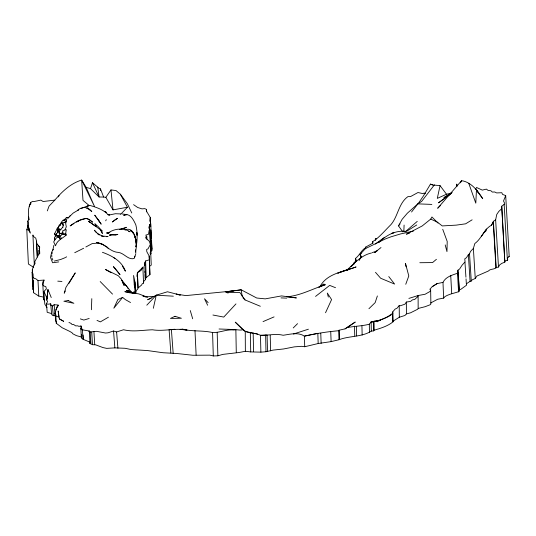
<?xml version="1.0" encoding="UTF-8"?>
<svg xmlns="http://www.w3.org/2000/svg" width="536" height="536" viewBox="0 0 536 536"><rect width="100%" height="100%" fill="white"/><g stroke="black" fill="none" stroke-linecap="round" stroke-linejoin="round"><path stroke-width="0.8" d="M458.535 279.249L459.185 289.976L460.873 289.293L466.555 285.185L466.353 283.832L470.072 281.326L471.265 281.031L472.209 279.839L475.265 278.479L476.926 276.02L488.383 271.022C490.219 268.596 494.373 269.735 496.162 267.591L498.487 267.022L499.693 264.885L501.837 263.357L504.832 262.137L501.736 206.226L504.162 204.384L504.53 203.05L503.525 200.973L505.696 195.586L502.54 194.394L501.83 192.712L496.638 192.927L494.668 191.968L492.323 192.069L490.916 190.762L488.055 190.387L486.407 189.108L482.32 190.119L476.531 187.473L475.579 189.329M62.786 230.996L62.658 233.334L61.781 233.823L61.727 235.009L56.387 237.964L54.786 239.981M91.408 309.728L91.803 298.666M403.829 231.472L404.097 225.08M136.311 244.108L136.285 242.553L136.137 246.748C137.504 239.619 137.524 232.101 135.876 225.04C133.866 220.43 129.92 212.095 123.689 215.331L126.938 214.628L122.235 213.978M150.154 252.556L150.864 251.86L150.71 251.243L152.03 250.553L150.763 223.941L150.06 221.127L150.294 217.549L146.676 211.452L146.368 209.355L144.754 208.618L141.966 208.879L137.678 207.486L133.585 204.651M134.523 287.698L133.551 275.477L134.958 281.976L135.709 293.118L136.432 290.244L137.591 289.319L138.04 288.013L137.397 272.697L143.28 266.807M456.598 186.468L456.793 184.062L456.933 186.555M504.832 262.137L501.736 206.226M146.911 239.311L146.804 236.879L145.705 236.952L146.1 237.482L145.638 237.937L149.33 241.321L150.381 244.389L148.043 248.845L146.63 249.428L146.81 251.685L149.243 256.154L149.39 259.779L145.611 260.978L144.693 262.908L145.437 279.651L143.749 281.313L143.554 283.075L142.161 283.846L141.631 284.998L138.04 288.013M57.942 304.984L54.129 304.723L55.148 315.711L53.299 315.671L51.804 314.679L51.57 313.553L47.188 312.32L46.438 303.664L47.557 301.58L46.8 300.1L47.965 289.534L51.242 297.534M46.8 300.1L47.965 289.534M495.988 268.08L493.267 222.48L493.401 221.281L495.639 219.901L496.731 214.5L498.802 211.439L501.716 208.692M493.267 222.48L491.465 225.22C483.981 229.133 481.663 238.614 474.849 243.512L473.375 248.436L470.474 251.485L469.529 253.809L468.37 254.6L466.521 257.655L464.752 258.888L465.074 261.816L462.025 265.273L459.627 268.978L457.992 270.178L457.603 271.223L458.22 272.275L457.496 273.253C452.096 275.122 445.738 276.804 442.984 282.378L436.987 283.665L432.23 286.666L429.852 289.259L430.643 290.036L430.107 291.416L425.122 294.244L418.107 295.537L417.671 296.716L414.743 299.416L412.465 299.885L410.476 301.446L406.362 302.043L404.915 304.2L400.365 305.755L399.22 305.52L397.022 308.227L395.133 309.084L392.721 311.912L393.002 321.835C387.756 326.183 380.707 328.233 374.188 330.196L373.552 330.9L371.301 331.107C361.874 337.204 349.298 335.73 339.04 339.724L331.121 341.62L318.183 343.522L304.729 346.732L301.574 346.316L294.378 346.859L283.571 348.97L273.186 350.088L265.983 351.737L260.885 352.139L250.721 351.924L245.361 351.281L239.096 352.494L222.802 354.39L217.871 355.81L213.295 355.944L209.831 355.147L192.94 355.268L176.605 353.472L163.105 352.742L147.434 350.551L131.28 349.573L125.102 348.286L114.865 347.877L106.671 348.373L102.946 347.576L95.683 344.849L92.48 344.702L90.001 343.543L89.418 342.651L89.78 342.33M135.648 251.893C136.606 246.225 136.894 240.202 134.308 234.889L136.157 241.16C135.414 237.28 134.422 232.403 130.804 230.192L132.941 232.939C131.95 229.636 127.876 228.135 124.982 230.031M54.927 233.173L57.184 228.537L61.901 222.963L65.962 221.998L65.714 223.847L66.31 226.715L64.99 230.105M136.888 276.388L137.397 272.697L141.089 270.405L142.871 267.337L143.554 283.075M81.794 337.117L76.347 335.616L72.641 333.68L72.012 332.722L69.653 331.362L62.183 327.757L56.253 323.255L55.778 314.438L55.034 313.305L57.071 306.619L58.478 305.125L55.757 309.982M53.868 245.341L52.756 250.258M56.253 323.255L56.494 322.103L55.784 321.339L55.034 313.305M51.945 253.964L52.253 252.469M402.824 231.914L398.503 225.87L402.114 219.338L407.327 213.234L418.348 203.372L423.313 196.122L430.475 184.116L432.599 184.96L440.056 185.63L437.296 198.387L446.501 194.233L451.607 193.06M135.735 254.151L134.174 258.473C128.104 260.302 124.104 252.925 118.201 252.396C109.625 251.873 104.875 243.257 96.44 242.486L101.666 244.115M153.323 308.287L156.251 295.195L167.48 291.765L180.424 295.108M150.06 221.127L150.294 217.549L150.737 226.721M36.689 243.518L39.684 246.982L39.296 253.414L34.753 261.702L35.088 263.545L33.842 265.186L32.294 269.816L32.596 270.834L32.08 272.516L32.823 273.695L32.83 277.125L34.317 278.419L35.791 278.767L38.002 280.509L44.046 280.094L42.82 284.75L43.644 299.423L44.629 300.857M57.446 229.85L57.58 229.395M33.708 267.397L28.395 264.014L26.8 229.763L28.113 225.515L28.261 221.931L27.765 221.093L28.89 219.727L28.656 217.026L28.341 218.38L28.89 219.727L28.421 214.306L28.616 209.067L29.279 206.239L30.746 202.4L32.83 201.322L33.962 201.563L40.823 200.129L43.135 201.523L54.819 200.116C62.136 191.546 70.591 183.433 81.633 180.056L86.175 187.352L94.537 206.528L81.633 180.056L83 200.37L89.398 205.717M62.826 230.909C69.298 227.318 64.28 231.559 66.27 235.036C62.618 238.46 56.923 240.316 55.516 245.79L53.707 241.91L54.779 239.994M103.609 197.047L99.08 197.007L90.53 188.625L92.487 182.722L99.227 188.484L100.5 188.886L103.609 197.047L105.86 197.322L113.022 209.884L127.421 207.238L120.372 194.233L116.037 190.568L110.972 189.932L105.86 197.322M377.371 295.952L375.146 302.639L368.929 308.716M64.601 222.661L66.243 221.227L66.799 219.586C63.107 219.01 60.836 222.072 60.025 225.254L59.248 225.093L58.062 227.874M29.245 206.487L30.746 202.4L30.827 204.055M47.309 210.883L49.064 206.105L54.819 200.116M405.752 284.274L408.8 275.953L405.471 263.437L406.074 266.794M54.907 239.498L54.397 238.125L56.253 234.245M134.623 256.965L134.911 256.201M105.726 220.805L106.262 219.613M55.503 235.981L54.612 233.857L54.913 233.207M325.533 312.756L331.583 299.584L327.295 293.031L328.34 297.051M58.431 196.886L59.047 195.586M65.298 290.968L64.233 293.199L65.955 287.33L75.261 272.878L68.849 283.537M38.974 254.138L38.833 250.841L39.617 249.22L39.041 248.369L39.684 246.982L38.351 245.903M491.465 225.22L493.401 221.281L496.162 267.591M460.491 182.836L461.57 180.679C471.238 182.005 477.918 191.004 482.715 198.715L476.584 190.226M33.52 290.345L32.931 289.051M58.384 237.113L60.045 233.428L59.047 231.318L57.714 231.17L57.707 232.349L56.756 233.502M58.478 236.959L55.483 235.606M359.093 260.556L361.411 256.449L359.964 254.526L365.358 248.657L385.089 239.049L390.978 236.811L400.693 233.904L413.377 231.117M409.538 233.12L406.409 234.192L422.167 225.978L430.736 219.09L431.942 216.98L437.986 223.03M53.339 249.24L51.724 252.027L50.464 257.38L52.602 262.761L58.719 261.91M339.04 339.724L339.02 330.23L345.063 328.87L355.14 322.109L345.063 328.87M408.888 298.405L418.107 295.537L418.16 308.461L417.698 309.218L410.502 312.823L406.409 313.922L404.968 315.463L399.313 317.238L392.828 321.325L393.002 321.835M80.836 328.521L82.745 329.325L82.397 329.841L83.093 339.288L81.372 338.042L80.836 328.521L81.646 327.181L80.99 325.962L78.926 326.364L77.68 325.828L75.703 325.888L73.398 324.36L71.971 324.501L71.368 323.597L68.95 322.397M56.3 234.172L56.736 233.522M44.046 280.094L42.719 282.204L42.82 284.75L43.691 285.936L45.835 286.646L46.384 288.931L43.892 291.517L44.796 304.093L47.001 307.543M319.677 287.195C326.551 273.387 343.228 271.886 356.085 266.948L337.801 273.152L349.686 268.744L347.261 270.358M150.763 223.941L149.45 224.658L149.651 226.199L148.941 226.768L148.887 227.974L149.812 229.421L149.129 230.426L148.472 234.333L145.826 235.096L146.804 236.879M151.614 249.548L151.943 249.073L151.42 240.899M350.738 266.895L353.82 264.161L356.346 260.463L355.569 258.385C359.683 255.283 361.338 249.937 365.934 247.552L365.592 247.136L372.922 243.123L372.674 241.682C379.656 237.167 385.076 230.339 390.952 224.611C398.121 216.289 398.536 203.231 407.93 196.625L410.496 196.605L417.98 192.518L422.944 193.637L424.05 193.087L425.483 193.389M481.609 236.121L486.534 229.013L485.958 230.922L484.323 232.443M504.925 261.092L507.398 260.262L507.813 259.685L507.304 259.176M373.552 330.9L373.411 322.143L374.048 321.292C380.908 320.562 387.608 317.285 392.942 313.071M434.395 184.866L421.671 201.369L417.919 203.861L411.554 211.995M369.451 332.689L369.324 324.213L371.147 321.901L374.048 321.292L377.384 321.727C381.652 318.766 387.186 317.975 391.146 314.853M398.503 225.87L400.084 223.921M122.63 297.373L113.84 308.193L117.86 299.537L122.63 297.373L125.317 299.584L130.523 302.525M430.643 290.036L430.89 303.905L430.321 304.683L425.249 306.659L418.16 308.461M62.625 227.458L62.933 227.09M65.258 222.815L65.962 221.998M461.57 180.679L437.678 208.256L440.612 205.362M120.694 214.306L127.421 207.238M68.012 218.058L73.171 213.08L78.303 210.038L77.66 210.38C81.928 206.032 88.346 206.916 91.81 211.532L86.919 208.001L88.46 208.31L86.979 208.363M69.224 216.738L70.249 215.626M235.967 303.899L223.76 317.078L212.939 315.021M405.652 231.351C395.019 230.225 385.88 235.478 378.718 242.674M375.341 244.041L384.567 237.26M146.79 305.198L156.251 295.195L173.342 296.18M346.383 270.573C353.921 263.759 361.143 255.216 371.475 252.992M149.812 229.421L150.944 253.709L150.248 254.426M63.375 220.738L66.216 217.824L68.836 217.696M356.346 260.463L353.579 263.223L353.82 264.161M293.239 327.945L297.547 323.657M430.683 302.987L437.664 299.249L443.647 298.103L445.041 296.522C449.503 293.855 454.669 293.226 459.339 291.39L458.22 272.275M507.277 258.325L509.2 256.476L505.696 195.586M142.871 267.337L141.638 268.509L143.052 268.268M322.324 285.581L324.012 284.02L318.746 287.162L325.359 284.69C312.542 288.817 300.508 295.631 286.82 296.81M404.988 232.008L417.243 221.401M436.418 259.31L432.559 262.58L419.822 262.72M63.034 232.457L60.575 233.689L57.707 232.349M145.457 279.37L145.236 278.72L146.181 277.775L145.611 260.978M380.982 247.558L374.637 252.617L377.565 250.567L372.239 252.69M436.987 283.665L432.23 286.666M57.727 231.163L58.156 229.589L57.184 228.537M61.901 222.963L62.933 223.532L62.98 226.936L59.047 231.318M315.55 296.421L329.674 285.4L335.516 287.698M149.926 274.68L149.243 256.154L149.926 274.68L146.174 277.581M149.464 266.446L151.246 265.092L150.381 244.389M451.037 193.503L438.542 202.836L449.744 194.555M46.438 303.664L47.925 304.22L50.699 303.832L50.974 305.493L52.407 305.976L54.129 304.723M361.244 253.608L359.964 254.526L361.05 257.34M90.912 343.643L90.189 331.958L89.318 331.02L88.795 331.382L90.189 331.958L96.654 331.328L105.518 333.024L108.011 332.802L113.538 331L116.607 331.972L123.535 329.747C133.109 332.086 142.811 330.089 152.452 329.787C163.875 331.67 175.446 327.757 187.051 330.096C195.459 331.308 204.316 330.598 212.571 332.534C219.773 332.849 226.406 329.151 233.837 330.002C236.798 329.131 239.786 330.759 242.828 329.707C247.773 333.841 254.955 332.354 260.463 335.308C268.201 335.657 275.471 333.298 283.142 335.255C290.003 334.337 298.217 331.864 304.368 336.159C315.764 333.56 327.181 331.717 338.725 330.725M432.599 184.96L430.475 184.116M76.527 222.125L79.911 220.236L85.546 218.608M452.196 192.337L443.909 197.657L450.233 194.086M85.847 246.982L92.232 243.572L98.617 243.056M406.496 231.364L416.753 224.959M472.129 219.82L465.596 223.827L456.19 225.133L442.247 225.924L437.289 222.085L430.736 219.09M65.539 257.454L66.632 256.824M108.44 317.198L100.339 321.888L97.009 320.381M59.878 235.934L61.539 238.413M73.948 223.519L70.129 225.911C74.852 222.427 80.266 219.003 86.229 218.474M81.11 208.571L87.917 205.77M156.251 295.195L147.635 299.745L151.239 298.224M64.997 257.736L60.662 259.491L54.317 261.065M74.732 252.697L83.67 248.235M124.774 228.135L126.416 227.298L119.689 229.488M393.826 232.302L391.561 233.435L393.19 233.388M78.283 221.026L77.231 221.529L78.236 221.046M347.549 327.53C354.859 326.069 362.068 326.136 369.324 324.213M263.049 321.607L274.077 316.897M88.742 205.737L86.356 206.668L88.427 205.891M107.837 233.187L109.505 232.604L107.95 233.16C114.322 228.41 123.354 227.626 130.208 231.766L128.767 231.565L129.156 231.552M293.46 334.029L308.408 329.198M119.957 229.616L122.248 228.899M89.177 318.478L83.837 320.059L80.333 318.887M122.999 228.684L124.499 228.249M115.079 235.143L117.84 234.359C115.073 235.512 112.111 233.616 109.391 235.183L111.367 234.708L110.007 235.023L114.382 235.056M109.873 232.39L106.483 233.006L107.837 232.972M371.301 331.107L371.147 321.901L380.54 320.153M234.909 290.74L241.18 289.802L256.731 298.016L265.246 298.86L281.541 295.912L296.381 297.922L287.37 296.797M60.407 224.932L59.228 225.093M55.764 235.09L56.521 234.996M61.781 233.823L65.593 233.75M109.445 214.949L115.401 213.723L120.781 213.938M106.436 236.671L107.924 236.53L101.786 235.981L102.651 236.376L97.385 233.301L94.343 230.205L96.507 232.798M106.651 236.637L107.924 236.53M170.85 353.003L169.101 329.7L174.917 329.265M89.847 205.415C96.185 207.224 104.111 209.824 108.393 215.104M154.053 296.509L146.482 296.783L142.924 296.093L146.107 297.105M66.216 217.824L68.28 217.804M219.05 328.997L235.86 329.586L236.282 352.648M281.011 297.909L286.76 298.13M417.919 203.861L431.849 204.41M60.729 229.716L58.156 229.562L58.779 230.956M57.767 281.152L61.955 281.454M375.455 240.463L375.361 238.815L376.393 238.889M26.8 229.763L28.435 229.91L29.929 232.242L28.113 225.515L28.227 228.014M371.147 321.901L373.411 322.143M82.397 329.841L89.318 331.02M55.543 235.505L58.947 235.894L55.603 235.391M33.493 292.033L33.527 292.69L38.773 296.073L43.637 297.138M102.068 236.275L103.937 236.557M242.828 329.707L235.25 322.143L245.254 331.469L257.695 334.096M130.154 292.904L124.841 291.658L138.757 293.896L147.688 297.286M62.431 234.085L66.27 235.036M86.216 218.474L87.871 218.882M179.908 295.021L176.15 294.096L185.932 295.597L234.125 290.854L225.241 291.872L241.18 289.802L242.212 296.381M151.36 248.289L151.782 248.403M108.239 214.661L109.592 215.05L108.118 214.514M86.175 187.352L90.53 188.625M228.169 293.038L226.594 292.576L239.907 292.549L245.046 299.925L260.329 306.277M83.093 339.288L89.981 342.182M38.833 250.841L39.644 251.109L39.751 253.582M63.04 220.129L66.243 221.227M508.785 256.322L509.2 256.476M55.563 315.825L58.9 317.145L58.176 310.981L59.362 318.887L63.643 321.292L59.362 318.887M86.973 218.728L89.586 219.834L89.284 219.599L92.587 222.152L88.487 219.063M133.209 293.447L126.342 290.311L131.233 293.118M102.43 252.302C111.937 255.732 121.866 261.005 125.391 271.183L122.436 266.198M134.121 293.56L128.017 290.298L129.873 291.805M150.073 253.24L150.944 253.709M57.922 228.068L60.957 229.73M111.106 272.764L105.337 269.407L118.295 275.732L121.458 279.263L124.205 285.554L122.322 281.943M97.525 233.803L99.294 235.029M101.606 243.739L106.952 246.888L108.6 248.791M101.572 232.678L102.637 233.374L99.85 229.334L88.768 221.274L89.626 222.453M95.917 226.467L93.539 224.879M93.365 224.792L88.768 221.274M100.259 229.435L102.269 231.197L98.142 226.601L94.832 223.787L96.601 226.011M113.733 257.521L114.912 258.66M132.292 293.125L121.625 280.241L127.066 286.74M242.882 297.748L245.046 299.925M100.185 281.547L112.533 294.117M132.56 232.088L133.906 234.185L135.715 239.244M208.156 302.639L204.504 298.766L207.64 305.239M375.481 272.322L380.667 278.251L394.61 284.073L388.774 276.576M98.135 219.619L94.711 215.177L101.19 224.182L98.135 219.619L99.388 221.448M54.612 233.857L55.362 234.761M440.056 185.63L446.501 194.233M58.819 231.425L57.198 229.153M63.563 225.442L61.888 223.063M54.397 238.125L54.819 238.788M120.372 194.233L127.401 203.787L131.776 212.986M43.892 291.517L47.054 298.291M127.474 287.443L128.292 288.857M478.306 192.833L476.464 189.65L475.8 203.178L468.779 183.366M52.863 260.087L52.019 258.144M62.665 233.354L62.98 233.991M92.487 182.722L99.08 197.007L97.74 187.118M62.933 223.532L63.081 223.874M442.729 229.274L447.212 241.475L446.964 251.598L445.202 244.925M190.267 310.552L192.685 318.786M30.297 233.18L28.113 225.515L28.435 229.91M37.252 256.114L36.582 241.2L35.738 238.125L33.252 236.349L32.931 234.976L34.311 265.079M135.943 239.994L136.325 244.295M135.541 249.783L135.822 253.3M110.972 189.932L113.022 209.884M133.846 291.631L133.993 293.259M52.407 305.976L53.299 315.671M50.699 303.832L51.57 313.553M116.607 331.972L117.92 348.279M135.246 293.199L134.288 284.462L134.958 281.976L135.688 292.897M113.538 331L114.865 347.877M375.361 238.815L375.421 239.693M171.393 329.566L173.175 353.539M134.817 291.738L134.931 293.36M469.529 253.809L471.265 281.031M468.37 254.6L470.072 281.326M464.96 262.218L465.925 277.179M466.032 278.841L466.353 283.832M83.107 335.04L83.368 339.12M473.375 248.436L475.265 278.479M495.639 219.901L498.487 267.022M372.674 241.682L372.775 243.351M93.934 331.643L94.731 344.608M91.716 332.132L92.48 344.702M457.992 270.178L458.434 277.601M365.592 247.136L365.693 248.784M355.569 258.385L355.77 261.675M80.99 325.962L81.217 329.868M81.492 334.558L81.633 336.903M504.162 204.384L507.398 260.262M457.496 273.253L458.575 291.946M89.324 331.811L90.001 343.543M450.716 275.323L451.701 293.413M100.5 188.886L100.58 190.548M146.368 209.355L146.489 211.854M38.002 280.509L38.773 296.073M150.897 230.058L151.299 238.393M149.45 224.658L149.691 229.643M149.805 232.135L150.241 241.274M150.355 243.766L150.71 251.243M27.765 221.093L28.08 227.653M194.983 330.498L196.129 355.087M32.83 277.125L33.527 292.69M442.984 282.378L443.647 298.103M36.582 241.2L37.265 257.086M32.823 273.695L32.964 277.025M33.105 280.355L33.487 289.514M137.397 272.697L138.02 287.604M32.294 269.816L32.421 273.018M32.716 280.221L32.951 285.829M32.08 272.516L32.776 289.34M330.739 331.878L331.121 341.62M320.769 333.225L321.131 343.388M318.183 343.522L317.821 333.338L304.368 336.159L304.729 346.732M339.02 330.23L339.342 339.368M144.693 262.908L144.78 265.407M144.981 271.229L145.035 272.891M145.095 274.559L145.236 278.72M212.571 332.534L213.295 355.944M217.187 332.622L217.871 355.81M356.386 326.558L356.641 335.951M354.49 326.102L354.758 335.931M270.211 335.275L270.633 350.886M361.927 325.948L362.155 335.074M267.524 351.207L267.096 334.993L260.463 335.308L260.885 352.139M43.624 298.545L43.644 299.423M253.166 333.104L253.582 351.696M250.299 332.742L250.721 351.924M51.791 255.458L51.818 256.878M265.648 335.094L265.983 351.737M374.048 321.292L374.188 330.196M392.721 311.912L392.828 321.325M399.22 305.52L399.313 317.238M245.254 331.469L245.361 351.281M406.362 302.043L406.409 313.922M136.399 244.711L136.137 246.748L136.399 244.711M115.327 219.525L112.299 221.991L117.585 218.34L115.327 219.525M58.578 236.751L60.427 239.311L58.518 236.798M174.984 316.294L170.441 318.431L181.369 318.257L174.984 316.294M68.166 300.542L63.871 301.232L73.874 303.289L68.166 300.542M182.615 329.151L180.109 329.372L187.051 330.096L182.615 329.151M105.143 211.68L104.587 211.358L106.376 212.41L105.143 211.68M114.222 267.39L113.398 266.633L120.024 274.64L114.222 267.39M135.963 241.173L135.816 239.927L136.044 242.292L135.963 241.173M136.968 234.5L136.774 232.43L137.035 235.257L136.968 234.5"/></g></svg>
